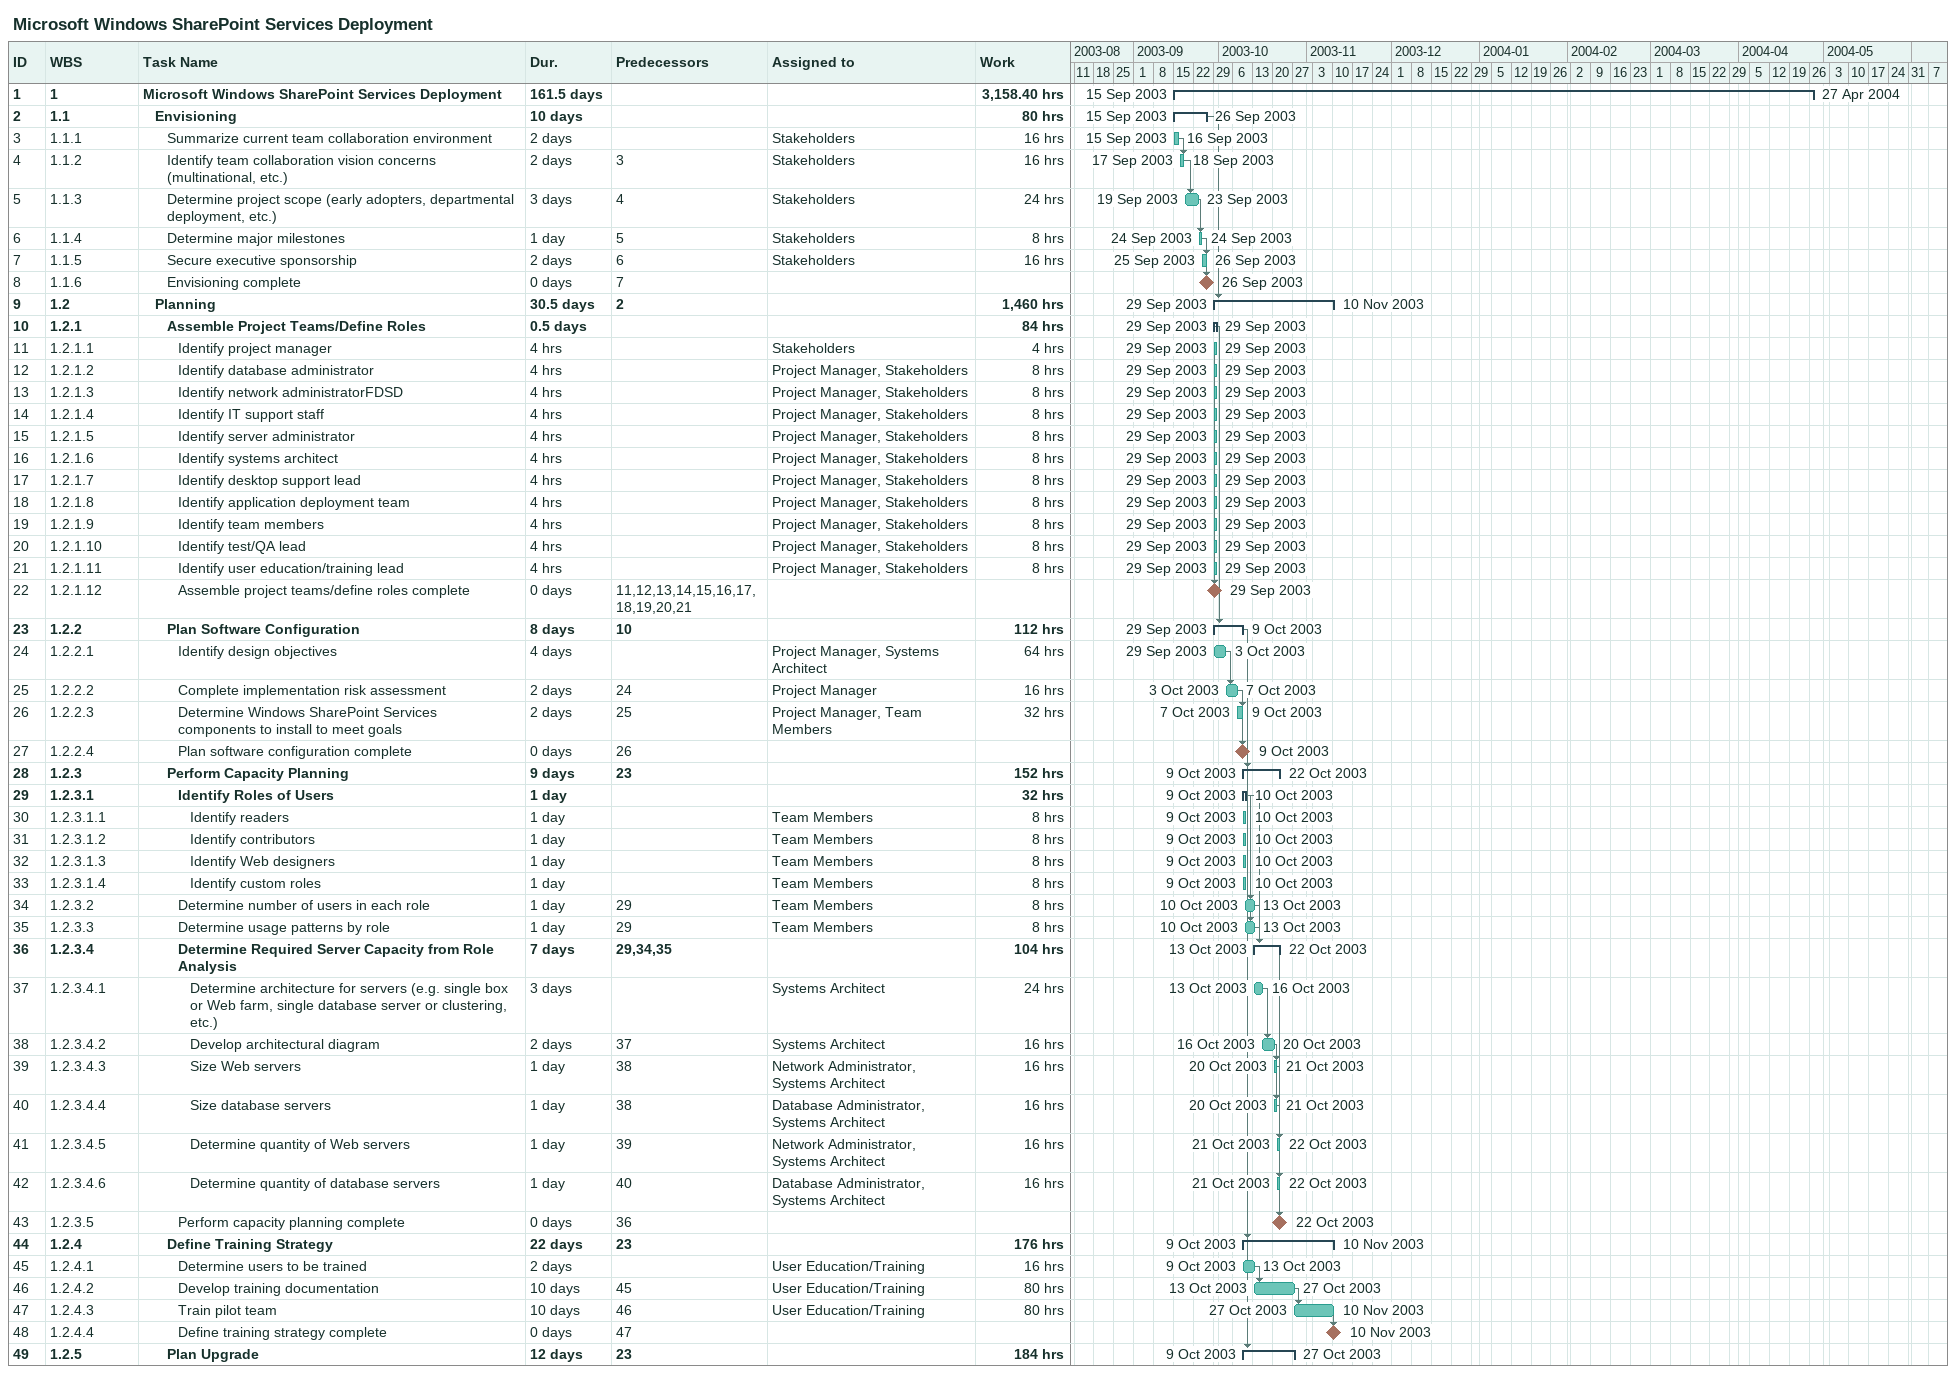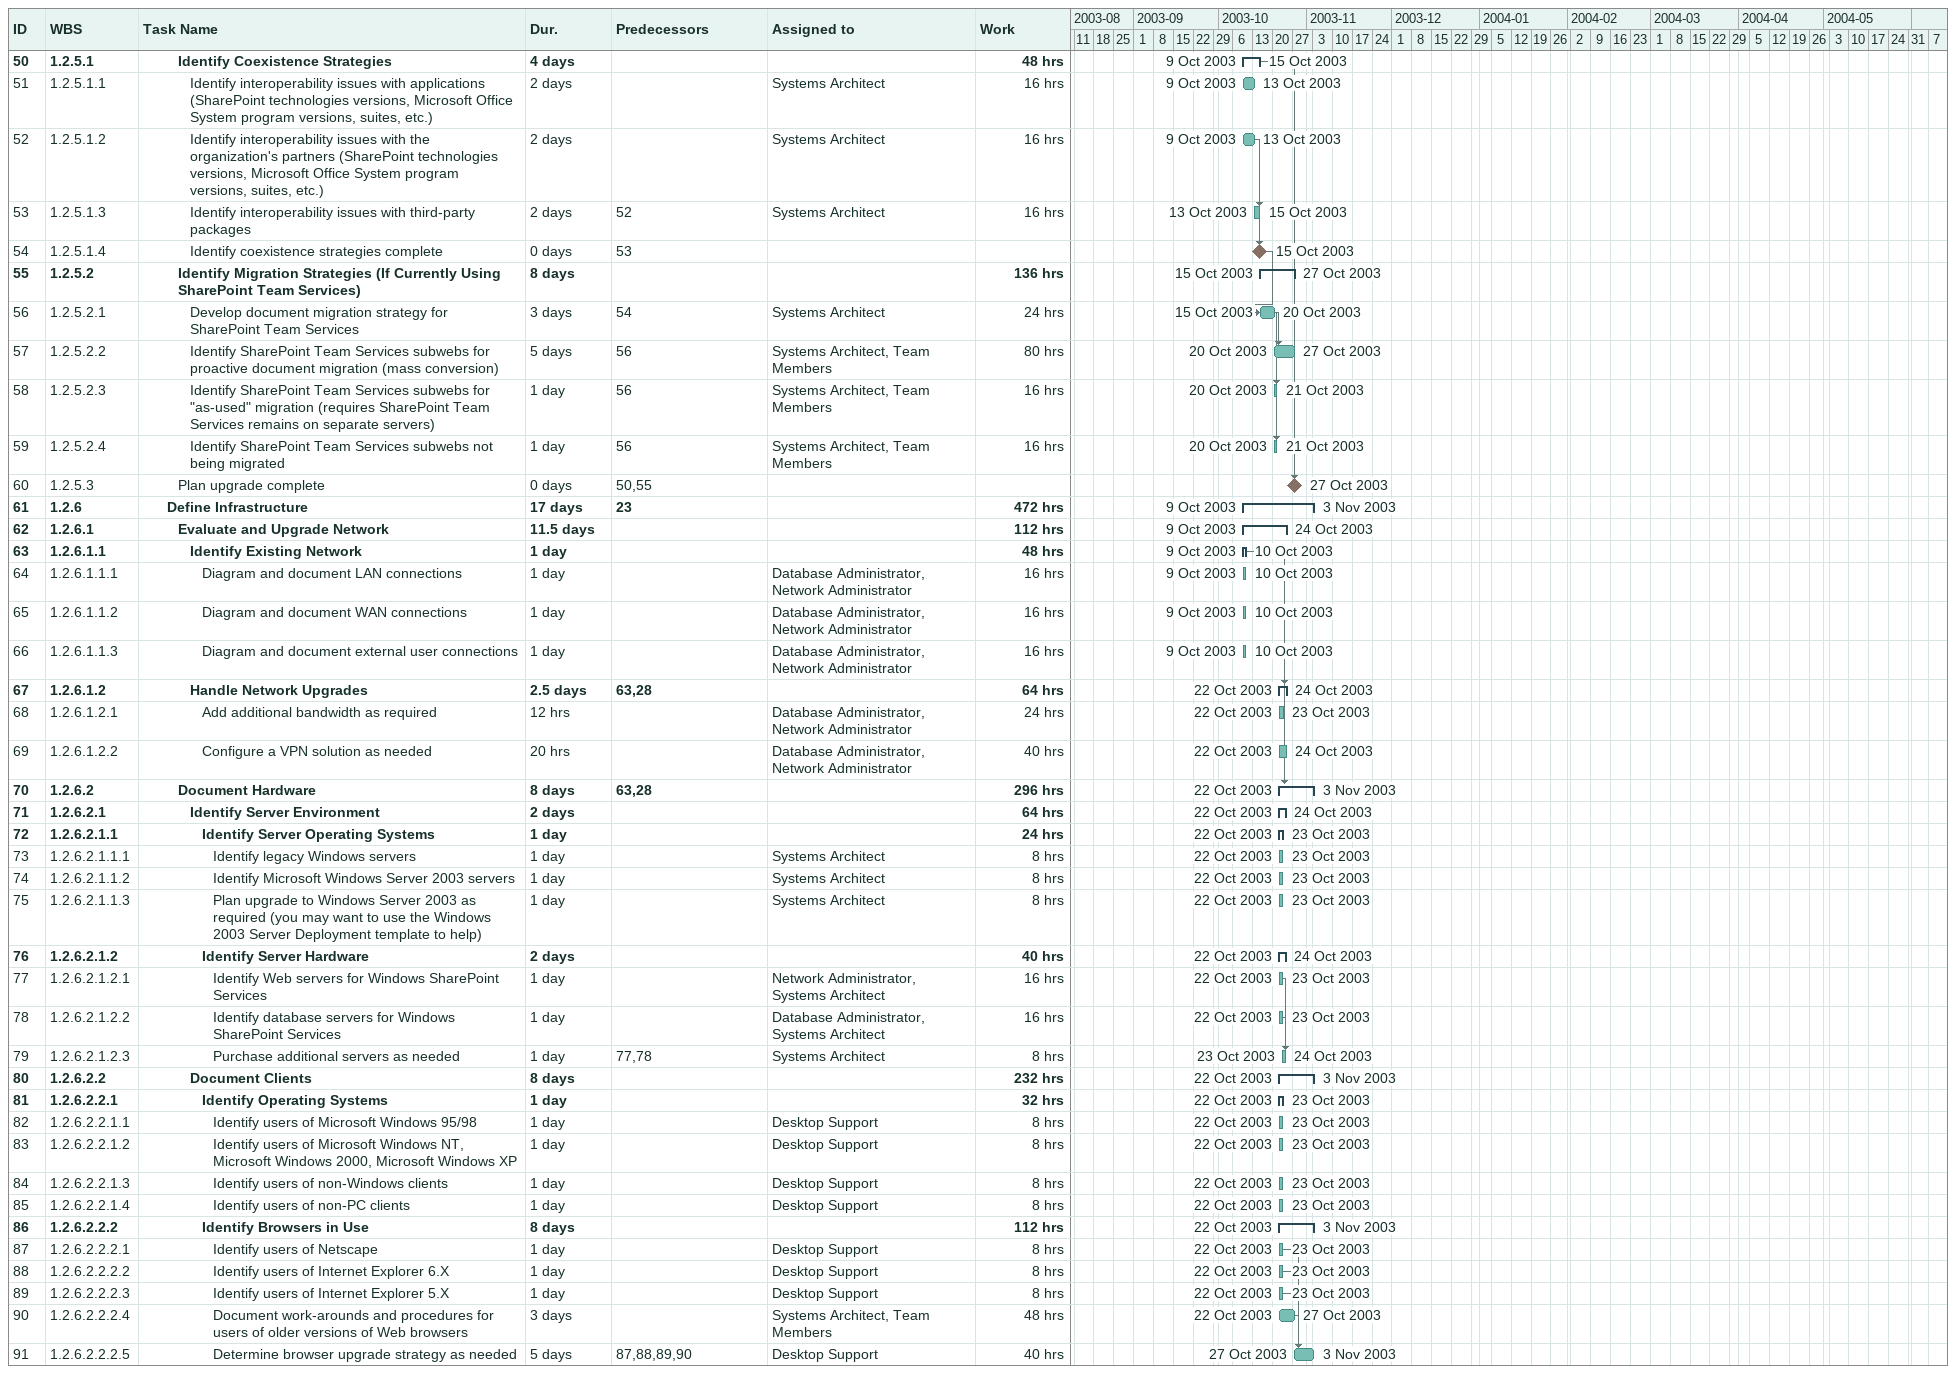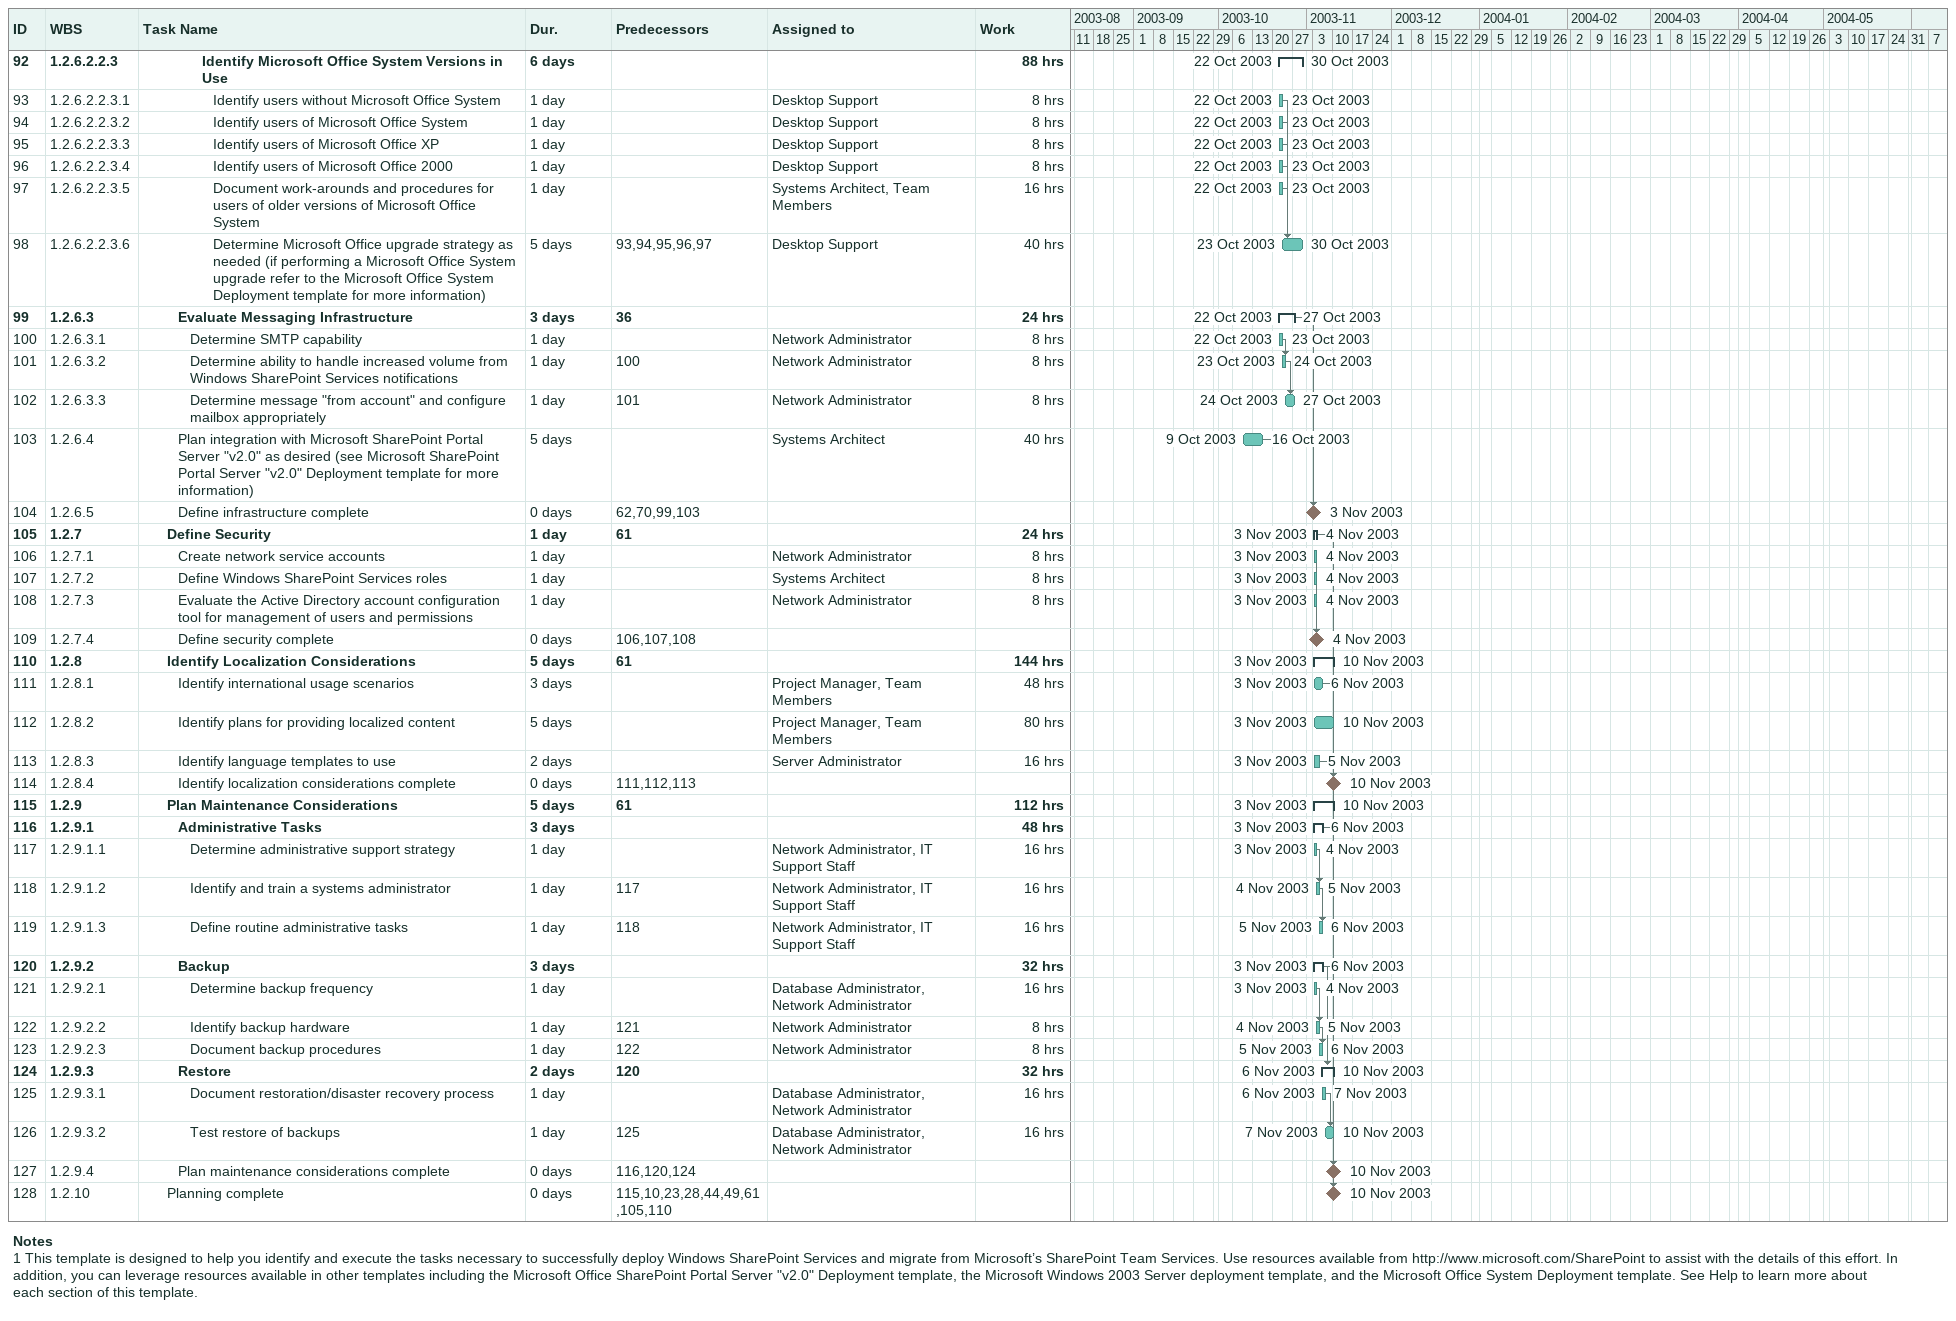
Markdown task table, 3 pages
Microsoft Windows SharePoint Services Deployment

| ID | WBS | Task | Duration | Start | Finish | Predecessors | Resources | Work (h) |
|---|---|---|---|---|---|---|---|---|
| 1 | 1 | **Microsoft Windows SharePoint Services Deployment** | 161.5d | 2003-09-15 | 2004-04-27 |  |  | 3158.40 |
| 2 | 1.1 | **Envisioning** | 10d | 2003-09-15 | 2003-09-26 |  |  | 80 |
| 3 | 1.1.1 | Summarize current team collaboration environment | 2d | 2003-09-15 | 2003-09-16 |  | Stakeholders | 16 |
| 4 | 1.1.2 | Identify team collaboration vision concerns (multinational, etc.) | 2d | 2003-09-17 | 2003-09-18 | 3 | Stakeholders | 16 |
| 5 | 1.1.3 | Determine project scope (early adopters, departmental deployment, etc.) | 3d | 2003-09-19 | 2003-09-23 | 4 | Stakeholders | 24 |
| 6 | 1.1.4 | Determine major milestones | 1d | 2003-09-24 | 2003-09-24 | 5 | Stakeholders | 8 |
| 7 | 1.1.5 | Secure executive sponsorship | 2d | 2003-09-25 | 2003-09-26 | 6 | Stakeholders | 16 |
| 8 | 1.1.6 | Envisioning complete | 0d | 2003-09-26 | 2003-09-26 | 7 |  |  |
| 9 | 1.2 | **Planning** | 30.5d | 2003-09-29 | 2003-11-10 | 2 |  | 1460 |
| 10 | 1.2.1 | **Assemble Project Teams/Define Roles** | 0.5d | 2003-09-29 | 2003-09-29 |  |  | 84 |
| 11 | 1.2.1.1 | Identify project manager | 4h | 2003-09-29 | 2003-09-29 |  | Stakeholders | 4 |
| 12 | 1.2.1.2 | Identify database administrator | 4h | 2003-09-29 | 2003-09-29 |  | Project Manager, Stakeholders | 8 |
| 13 | 1.2.1.3 | Identify network administratorFDSD | 4h | 2003-09-29 | 2003-09-29 |  | Project Manager, Stakeholders | 8 |
| 14 | 1.2.1.4 | Identify IT support staff | 4h | 2003-09-29 | 2003-09-29 |  | Project Manager, Stakeholders | 8 |
| 15 | 1.2.1.5 | Identify server administrator | 4h | 2003-09-29 | 2003-09-29 |  | Project Manager, Stakeholders | 8 |
| 16 | 1.2.1.6 | Identify systems architect | 4h | 2003-09-29 | 2003-09-29 |  | Project Manager, Stakeholders | 8 |
| 17 | 1.2.1.7 | Identify desktop support lead | 4h | 2003-09-29 | 2003-09-29 |  | Project Manager, Stakeholders | 8 |
| 18 | 1.2.1.8 | Identify application deployment team | 4h | 2003-09-29 | 2003-09-29 |  | Project Manager, Stakeholders | 8 |
| 19 | 1.2.1.9 | Identify team members | 4h | 2003-09-29 | 2003-09-29 |  | Project Manager, Stakeholders | 8 |
| 20 | 1.2.1.10 | Identify test/QA lead | 4h | 2003-09-29 | 2003-09-29 |  | Project Manager, Stakeholders | 8 |
| 21 | 1.2.1.11 | Identify user education/training lead | 4h | 2003-09-29 | 2003-09-29 |  | Project Manager, Stakeholders | 8 |
| 22 | 1.2.1.12 | Assemble project teams/define roles complete | 0d | 2003-09-29 | 2003-09-29 | 11, 12, 13, 14, 15, 16, 17, 18, 19, 20, 21 |  |  |
| 23 | 1.2.2 | **Plan Software Configuration** | 8d | 2003-09-29 | 2003-10-09 | 10 |  | 112 |
| 24 | 1.2.2.1 | Identify design objectives | 4d | 2003-09-29 | 2003-10-03 |  | Project Manager, Systems Architect | 64 |
| 25 | 1.2.2.2 | Complete implementation risk assessment | 2d | 2003-10-03 | 2003-10-07 | 24 | Project Manager | 16 |
| 26 | 1.2.2.3 | Determine Windows SharePoint Services components to install to meet goals | 2d | 2003-10-07 | 2003-10-09 | 25 | Project Manager, Team Members | 32 |
| 27 | 1.2.2.4 | Plan software configuration complete | 0d | 2003-10-09 | 2003-10-09 | 26 |  |  |
| 28 | 1.2.3 | **Perform Capacity Planning** | 9d | 2003-10-09 | 2003-10-22 | 23 |  | 152 |
| 29 | 1.2.3.1 | **Identify Roles of Users** | 1d | 2003-10-09 | 2003-10-10 |  |  | 32 |
| 30 | 1.2.3.1.1 | Identify readers | 1d | 2003-10-09 | 2003-10-10 |  | Team Members | 8 |
| 31 | 1.2.3.1.2 | Identify contributors | 1d | 2003-10-09 | 2003-10-10 |  | Team Members | 8 |
| 32 | 1.2.3.1.3 | Identify Web designers | 1d | 2003-10-09 | 2003-10-10 |  | Team Members | 8 |
| 33 | 1.2.3.1.4 | Identify custom roles | 1d | 2003-10-09 | 2003-10-10 |  | Team Members | 8 |
| 34 | 1.2.3.2 | Determine number of users in each role | 1d | 2003-10-10 | 2003-10-13 | 29 | Team Members | 8 |
| 35 | 1.2.3.3 | Determine usage patterns by role | 1d | 2003-10-10 | 2003-10-13 | 29 | Team Members | 8 |
| 36 | 1.2.3.4 | **Determine Required Server Capacity from Role Analysis** | 7d | 2003-10-13 | 2003-10-22 | 29, 34, 35 |  | 104 |
| 37 | 1.2.3.4.1 | Determine architecture for servers (e.g. single box or Web farm, single database server or clustering, etc.) | 3d | 2003-10-13 | 2003-10-16 |  | Systems Architect | 24 |
| 38 | 1.2.3.4.2 | Develop architectural diagram | 2d | 2003-10-16 | 2003-10-20 | 37 | Systems Architect | 16 |
| 39 | 1.2.3.4.3 | Size Web servers | 1d | 2003-10-20 | 2003-10-21 | 38 | Network Administrator, Systems Architect | 16 |
| 40 | 1.2.3.4.4 | Size database servers | 1d | 2003-10-20 | 2003-10-21 | 38 | Database Administrator, Systems Architect | 16 |
| 41 | 1.2.3.4.5 | Determine quantity of Web servers | 1d | 2003-10-21 | 2003-10-22 | 39 | Network Administrator, Systems Architect | 16 |
| 42 | 1.2.3.4.6 | Determine quantity of database servers | 1d | 2003-10-21 | 2003-10-22 | 40 | Database Administrator, Systems Architect | 16 |
| 43 | 1.2.3.5 | Perform capacity planning complete | 0d | 2003-10-22 | 2003-10-22 | 36 |  |  |
| 44 | 1.2.4 | **Define Training Strategy** | 22d | 2003-10-09 | 2003-11-10 | 23 |  | 176 |
| 45 | 1.2.4.1 | Determine users to be trained | 2d | 2003-10-09 | 2003-10-13 |  | User Education/Training | 16 |
| 46 | 1.2.4.2 | Develop training documentation | 10d | 2003-10-13 | 2003-10-27 | 45 | User Education/Training | 80 |
| 47 | 1.2.4.3 | Train pilot team | 10d | 2003-10-27 | 2003-11-10 | 46 | User Education/Training | 80 |
| 48 | 1.2.4.4 | Define training strategy complete | 0d | 2003-11-10 | 2003-11-10 | 47 |  |  |
| 49 | 1.2.5 | **Plan Upgrade** | 12d | 2003-10-09 | 2003-10-27 | 23 |  | 184 |
| 50 | 1.2.5.1 | **Identify Coexistence Strategies** | 4d | 2003-10-09 | 2003-10-15 |  |  | 48 |
| 51 | 1.2.5.1.1 | Identify interoperability issues with applications (SharePoint technologies versions, Microsoft Office System program versions, suites, etc.) | 2d | 2003-10-09 | 2003-10-13 |  | Systems Architect | 16 |
| 52 | 1.2.5.1.2 | Identify interoperability issues with the organization's partners (SharePoint technologies versions, Microsoft Office System program versions, suites, etc.) | 2d | 2003-10-09 | 2003-10-13 |  | Systems Architect | 16 |
| 53 | 1.2.5.1.3 | Identify interoperability issues with third-party packages | 2d | 2003-10-13 | 2003-10-15 | 52 | Systems Architect | 16 |
| 54 | 1.2.5.1.4 | Identify coexistence strategies complete | 0d | 2003-10-15 | 2003-10-15 | 53 |  |  |
| 55 | 1.2.5.2 | **Identify Migration Strategies (If Currently Using SharePoint Team Services)** | 8d | 2003-10-15 | 2003-10-27 |  |  | 136 |
| 56 | 1.2.5.2.1 | Develop document migration strategy for SharePoint Team Services | 3d | 2003-10-15 | 2003-10-20 | 54 | Systems Architect | 24 |
| 57 | 1.2.5.2.2 | Identify SharePoint Team Services subwebs for proactive document migration (mass conversion) | 5d | 2003-10-20 | 2003-10-27 | 56 | Systems Architect, Team Members | 80 |
| 58 | 1.2.5.2.3 | Identify SharePoint Team Services subwebs for "as-used" migration (requires SharePoint Team Services remains on separate servers) | 1d | 2003-10-20 | 2003-10-21 | 56 | Systems Architect, Team Members | 16 |
| 59 | 1.2.5.2.4 | Identify SharePoint Team Services subwebs not being migrated | 1d | 2003-10-20 | 2003-10-21 | 56 | Systems Architect, Team Members | 16 |
| 60 | 1.2.5.3 | Plan upgrade complete | 0d | 2003-10-27 | 2003-10-27 | 50, 55 |  |  |
| 61 | 1.2.6 | **Define Infrastructure** | 17d | 2003-10-09 | 2003-11-03 | 23 |  | 472 |
| 62 | 1.2.6.1 | **Evaluate and Upgrade Network** | 11.5d | 2003-10-09 | 2003-10-24 |  |  | 112 |
| 63 | 1.2.6.1.1 | **Identify Existing Network** | 1d | 2003-10-09 | 2003-10-10 |  |  | 48 |
| 64 | 1.2.6.1.1.1 | Diagram and document LAN connections | 1d | 2003-10-09 | 2003-10-10 |  | Database Administrator, Network Administrator | 16 |
| 65 | 1.2.6.1.1.2 | Diagram and document WAN connections | 1d | 2003-10-09 | 2003-10-10 |  | Database Administrator, Network Administrator | 16 |
| 66 | 1.2.6.1.1.3 | Diagram and document external user connections | 1d | 2003-10-09 | 2003-10-10 |  | Database Administrator, Network Administrator | 16 |
| 67 | 1.2.6.1.2 | **Handle Network Upgrades** | 2.5d | 2003-10-22 | 2003-10-24 | 63, 28 |  | 64 |
| 68 | 1.2.6.1.2.1 | Add additional bandwidth as required | 12h | 2003-10-22 | 2003-10-23 |  | Database Administrator, Network Administrator | 24 |
| 69 | 1.2.6.1.2.2 | Configure a VPN solution as needed | 20h | 2003-10-22 | 2003-10-24 |  | Database Administrator, Network Administrator | 40 |
| 70 | 1.2.6.2 | **Document Hardware** | 8d | 2003-10-22 | 2003-11-03 | 63, 28 |  | 296 |
| 71 | 1.2.6.2.1 | **Identify Server Environment** | 2d | 2003-10-22 | 2003-10-24 |  |  | 64 |
| 72 | 1.2.6.2.1.1 | **Identify Server Operating Systems** | 1d | 2003-10-22 | 2003-10-23 |  |  | 24 |
| 73 | 1.2.6.2.1.1.1 | Identify legacy Windows servers | 1d | 2003-10-22 | 2003-10-23 |  | Systems Architect | 8 |
| 74 | 1.2.6.2.1.1.2 | Identify Microsoft Windows Server 2003 servers | 1d | 2003-10-22 | 2003-10-23 |  | Systems Architect | 8 |
| 75 | 1.2.6.2.1.1.3 | Plan upgrade to Windows Server 2003 as required (you may want to use the Windows 2003 Server Deployment template to help) | 1d | 2003-10-22 | 2003-10-23 |  | Systems Architect | 8 |
| 76 | 1.2.6.2.1.2 | **Identify Server Hardware** | 2d | 2003-10-22 | 2003-10-24 |  |  | 40 |
| 77 | 1.2.6.2.1.2.1 | Identify Web servers for Windows SharePoint Services | 1d | 2003-10-22 | 2003-10-23 |  | Network Administrator, Systems Architect | 16 |
| 78 | 1.2.6.2.1.2.2 | Identify database servers for Windows SharePoint Services | 1d | 2003-10-22 | 2003-10-23 |  | Database Administrator, Systems Architect | 16 |
| 79 | 1.2.6.2.1.2.3 | Purchase additional servers as needed | 1d | 2003-10-23 | 2003-10-24 | 77, 78 | Systems Architect | 8 |
| 80 | 1.2.6.2.2 | **Document Clients** | 8d | 2003-10-22 | 2003-11-03 |  |  | 232 |
| 81 | 1.2.6.2.2.1 | **Identify Operating Systems** | 1d | 2003-10-22 | 2003-10-23 |  |  | 32 |
| 82 | 1.2.6.2.2.1.1 | Identify users of Microsoft Windows 95/98 | 1d | 2003-10-22 | 2003-10-23 |  | Desktop Support | 8 |
| 83 | 1.2.6.2.2.1.2 | Identify users of Microsoft Windows NT, Microsoft Windows 2000, Microsoft Windows XP | 1d | 2003-10-22 | 2003-10-23 |  | Desktop Support | 8 |
| 84 | 1.2.6.2.2.1.3 | Identify users of non-Windows clients | 1d | 2003-10-22 | 2003-10-23 |  | Desktop Support | 8 |
| 85 | 1.2.6.2.2.1.4 | Identify users of non-PC clients | 1d | 2003-10-22 | 2003-10-23 |  | Desktop Support | 8 |
| 86 | 1.2.6.2.2.2 | **Identify Browsers in Use** | 8d | 2003-10-22 | 2003-11-03 |  |  | 112 |
| 87 | 1.2.6.2.2.2.1 | Identify users of Netscape | 1d | 2003-10-22 | 2003-10-23 |  | Desktop Support | 8 |
| 88 | 1.2.6.2.2.2.2 | Identify users of Internet Explorer 6.X | 1d | 2003-10-22 | 2003-10-23 |  | Desktop Support | 8 |
| 89 | 1.2.6.2.2.2.3 | Identify users of Internet Explorer 5.X | 1d | 2003-10-22 | 2003-10-23 |  | Desktop Support | 8 |
| 90 | 1.2.6.2.2.2.4 | Document work-arounds and procedures for users of older versions of Web browsers | 3d | 2003-10-22 | 2003-10-27 |  | Systems Architect, Team Members | 48 |
| 91 | 1.2.6.2.2.2.5 | Determine browser upgrade strategy as needed | 5d | 2003-10-27 | 2003-11-03 | 87, 88, 89, 90 | Desktop Support | 40 |
| 92 | 1.2.6.2.2.3 | **Identify Microsoft Office System Versions in Use** | 6d | 2003-10-22 | 2003-10-30 |  |  | 88 |
| 93 | 1.2.6.2.2.3.1 | Identify users without Microsoft Office System | 1d | 2003-10-22 | 2003-10-23 |  | Desktop Support | 8 |
| 94 | 1.2.6.2.2.3.2 | Identify users of Microsoft Office System | 1d | 2003-10-22 | 2003-10-23 |  | Desktop Support | 8 |
| 95 | 1.2.6.2.2.3.3 | Identify users of Microsoft Office XP | 1d | 2003-10-22 | 2003-10-23 |  | Desktop Support | 8 |
| 96 | 1.2.6.2.2.3.4 | Identify users of Microsoft Office 2000 | 1d | 2003-10-22 | 2003-10-23 |  | Desktop Support | 8 |
| 97 | 1.2.6.2.2.3.5 | Document work-arounds and procedures for users of older versions of Microsoft Office System | 1d | 2003-10-22 | 2003-10-23 |  | Systems Architect, Team Members | 16 |
| 98 | 1.2.6.2.2.3.6 | Determine Microsoft Office upgrade strategy as needed (if performing a Microsoft Office System upgrade refer to the Microsoft Office System Deployment template for more information) | 5d | 2003-10-23 | 2003-10-30 | 93, 94, 95, 96, 97 | Desktop Support | 40 |
| 99 | 1.2.6.3 | **Evaluate Messaging Infrastructure** | 3d | 2003-10-22 | 2003-10-27 | 36 |  | 24 |
| 100 | 1.2.6.3.1 | Determine SMTP capability | 1d | 2003-10-22 | 2003-10-23 |  | Network Administrator | 8 |
| 101 | 1.2.6.3.2 | Determine ability to handle increased volume from Windows SharePoint Services notifications | 1d | 2003-10-23 | 2003-10-24 | 100 | Network Administrator | 8 |
| 102 | 1.2.6.3.3 | Determine message "from account" and configure mailbox appropriately | 1d | 2003-10-24 | 2003-10-27 | 101 | Network Administrator | 8 |
| 103 | 1.2.6.4 | Plan integration with Microsoft SharePoint Portal Server "v2.0" as desired (see Microsoft SharePoint Portal Server "v2.0" Deployment template for more information) | 5d | 2003-10-09 | 2003-10-16 |  | Systems Architect | 40 |
| 104 | 1.2.6.5 | Define infrastructure complete | 0d | 2003-11-03 | 2003-11-03 | 62, 70, 99, 103 |  |  |
| 105 | 1.2.7 | **Define Security** | 1d | 2003-11-03 | 2003-11-04 | 61 |  | 24 |
| 106 | 1.2.7.1 | Create network service accounts | 1d | 2003-11-03 | 2003-11-04 |  | Network Administrator | 8 |
| 107 | 1.2.7.2 | Define Windows SharePoint Services roles | 1d | 2003-11-03 | 2003-11-04 |  | Systems Architect | 8 |
| 108 | 1.2.7.3 | Evaluate the Active Directory account configuration tool for management of users and permissions | 1d | 2003-11-03 | 2003-11-04 |  | Network Administrator | 8 |
| 109 | 1.2.7.4 | Define security complete | 0d | 2003-11-04 | 2003-11-04 | 106, 107, 108 |  |  |
| 110 | 1.2.8 | **Identify Localization Considerations** | 5d | 2003-11-03 | 2003-11-10 | 61 |  | 144 |
| 111 | 1.2.8.1 | Identify international usage scenarios | 3d | 2003-11-03 | 2003-11-06 |  | Project Manager, Team Members | 48 |
| 112 | 1.2.8.2 | Identify plans for providing localized content | 5d | 2003-11-03 | 2003-11-10 |  | Project Manager, Team Members | 80 |
| 113 | 1.2.8.3 | Identify language templates to use | 2d | 2003-11-03 | 2003-11-05 |  | Server Administrator | 16 |
| 114 | 1.2.8.4 | Identify localization considerations complete | 0d | 2003-11-10 | 2003-11-10 | 111, 112, 113 |  |  |
| 115 | 1.2.9 | **Plan Maintenance Considerations** | 5d | 2003-11-03 | 2003-11-10 | 61 |  | 112 |
| 116 | 1.2.9.1 | **Administrative Tasks** | 3d | 2003-11-03 | 2003-11-06 |  |  | 48 |
| 117 | 1.2.9.1.1 | Determine administrative support strategy | 1d | 2003-11-03 | 2003-11-04 |  | Network Administrator, IT Support Staff | 16 |
| 118 | 1.2.9.1.2 | Identify and train a systems administrator | 1d | 2003-11-04 | 2003-11-05 | 117 | Network Administrator, IT Support Staff | 16 |
| 119 | 1.2.9.1.3 | Define routine administrative tasks | 1d | 2003-11-05 | 2003-11-06 | 118 | Network Administrator, IT Support Staff | 16 |
| 120 | 1.2.9.2 | **Backup** | 3d | 2003-11-03 | 2003-11-06 |  |  | 32 |
| 121 | 1.2.9.2.1 | Determine backup frequency | 1d | 2003-11-03 | 2003-11-04 |  | Database Administrator, Network Administrator | 16 |
| 122 | 1.2.9.2.2 | Identify backup hardware | 1d | 2003-11-04 | 2003-11-05 | 121 | Network Administrator | 8 |
| 123 | 1.2.9.2.3 | Document backup procedures | 1d | 2003-11-05 | 2003-11-06 | 122 | Network Administrator | 8 |
| 124 | 1.2.9.3 | **Restore** | 2d | 2003-11-06 | 2003-11-10 | 120 |  | 32 |
| 125 | 1.2.9.3.1 | Document restoration/disaster recovery process | 1d | 2003-11-06 | 2003-11-07 |  | Database Administrator, Network Administrator | 16 |
| 126 | 1.2.9.3.2 | Test restore of backups | 1d | 2003-11-07 | 2003-11-10 | 125 | Database Administrator, Network Administrator | 16 |
| 127 | 1.2.9.4 | Plan maintenance considerations complete | 0d | 2003-11-10 | 2003-11-10 | 116, 120, 124 |  |  |
| 128 | 1.2.10 | Planning complete | 0d | 2003-11-10 | 2003-11-10 | 115, 10, 23, 28, 44, 49, 61, 105, 110 |  |  |

Notes
- 1: This template is designed to help you identify and execute the tasks necessary to successfully deploy Windows SharePoint Services and migrate from Microsoft’s SharePoint Team Services. Use resources available from http://www.microsoft.com/SharePoint to assist with the details of this effort. In addition, you can leverage resources available in other templates including the Microsoft Office SharePoint Portal Server "v2.0" Deployment template, the Microsoft Windows 2003 Server deployment template, and the Microsoft Office System Deployment template. See Help to learn more about each section of this template.
